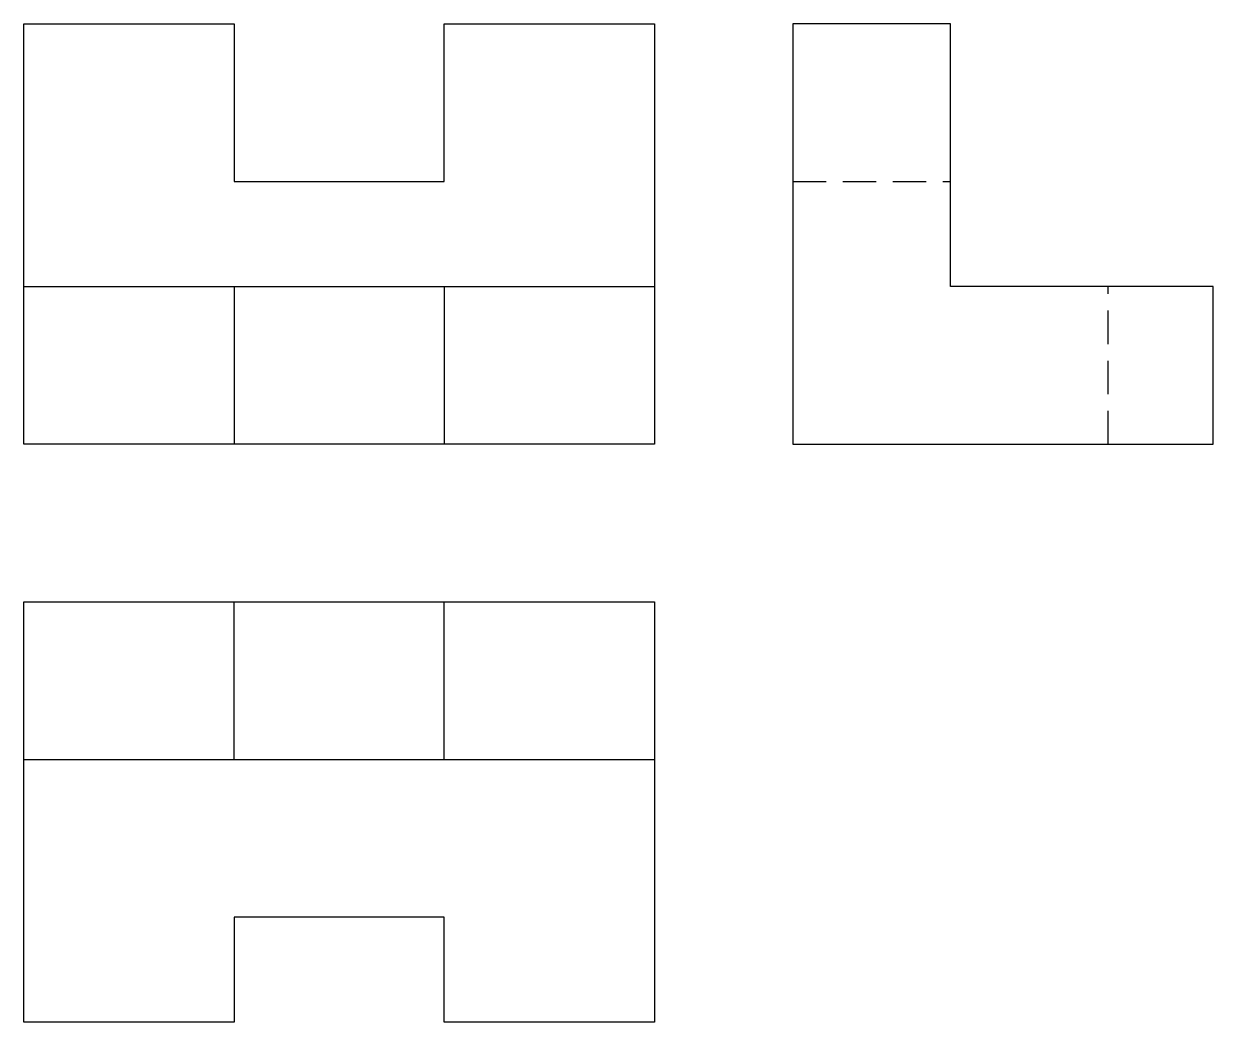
# Model space of a CAD drawing. Header units: millimetres. Extents: x 0 to 113, y -1139 to -660.
# Drawn here: x 0.1 to 113.2, y -754.9 to -659.9 of the extents above.
import ezdxf

# ---------------------------------------------------------------- set-up
doc = ezdxf.new("R2010")
doc.units = ezdxf.units.MM
doc.header["$LTSCALE"] = 0.5
doc.linetypes.add('DASHED2', pattern=[9.525, 6.35, -3.175])

msp = doc.modelspace()

# ---------------------------------------------------------------- linework, layer by layer
for p, q in [((0.1, -699.9), (0.1, -659.9)), ((0.1, -659.9), (20.1, -659.9)), ((20.1, -659.9), (20.1, -674.9)), ((40.1, -674.9), (40.1, -659.9)), ((40.1, -659.9), (60.1, -659.9)), ((60.1, -659.9), (60.1, -699.9)), ((73.24, -659.9), (73.24, -699.9)), ((88.24, -659.9), (73.24, -659.9)), ((88.24, -684.9), (88.24, -659.9)), ((20.1, -674.9), (40.1, -674.9)), ((0.1, -684.9), (20.1, -684.9)), ((20.1, -684.9), (20.1, -699.9)), ((20.1, -684.9), (40.1, -684.9)), ((40.1, -684.9), (40.1, -699.9)), ((40.1, -684.9), (60.1, -684.9)), ((113.24, -684.9), (88.24, -684.9)), ((113.24, -699.9), (113.24, -684.9)), ((60.1, -699.9), (0.1, -699.9)), ((73.24, -699.9), (113.24, -699.9)), ((0.1, -714.9), (60.1, -714.9)), ((0.1, -754.9), (0.1, -714.9)), ((20.1, -729.9), (20.1, -714.9)), ((40.1, -729.9), (40.1, -714.9)), ((60.1, -714.9), (60.1, -754.9)), ((0.1, -729.9), (20.1, -729.9)), ((20.1, -729.9), (40.1, -729.9)), ((40.1, -729.9), (60.1, -729.9)), ((40.1, -744.9), (20.1, -744.9)), ((20.1, -744.9), (20.1, -754.9)), ((40.1, -754.9), (40.1, -744.9)), ((20.1, -754.9), (0.1, -754.9)), ((60.1, -754.9), (40.1, -754.9))]:
    msp.add_line(p, q)
at = {"linetype": 'DASHED2'}
for p, q in [((73.24, -674.9), (88.24, -674.9)), ((103.24, -699.9), (103.24, -684.9))]:
    msp.add_line(p, q, dxfattribs=at)

doc.saveas('drawing.dxf')
